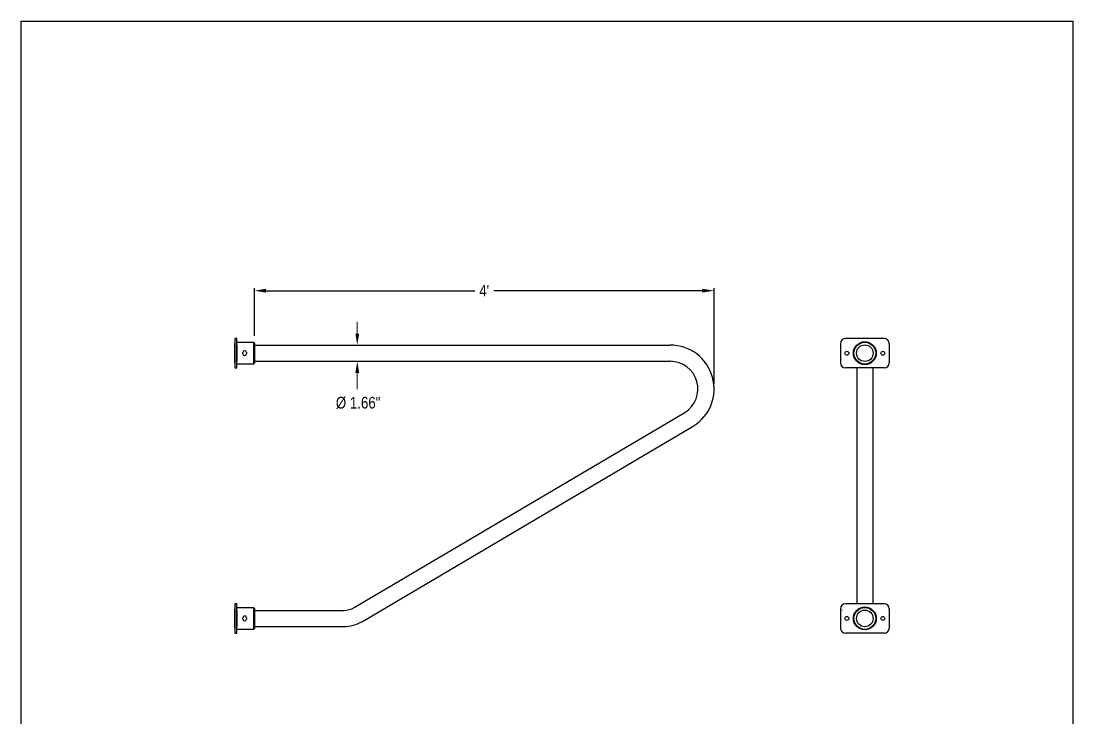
# Model space of a CAD drawing. Extents: x 536 to 1218, y -33 to 253.
# Drawn here: x 729.1 to 945.1, y 110 to 253 of the extents above; entities that cross this region are included whole.
import ezdxf

# ---------------------------------------------------------------- set-up
doc = ezdxf.new("R2010")
doc.units = 0
doc.header["$LTSCALE"] = 5
doc.header["$MEASUREMENT"] = 0
doc.layers.get('0').update_dxf_attribs({"linetype": 'CONTINUOUS'})
doc.layers.add('AM_5', color=7, linetype='CONTINUOUS', lineweight=15)
doc.styles.add('ZZ-DIMENSIONS', font='ARIALN.TTF', dxfattribs={"height": 2.38})
doc.dimstyles.new('ZZ-DIM$0', dxfattribs={"dimtxt": 2.38, "dimasz": 2.38, "dimexe": 0.5, "dimexo": 1.5, "dimgap": 1, "dimtad": 1, "dimzin": 0, "dimdsep": 46, "dimtxsty": 'ZZ-DIMENSIONS', "dimcen": 1, "dimclrd": 256, "dimclre": 256, "dimclrt": 256, "dimadec": 0, "dimazin": 0, "dimtfac": 1, "dimtdec": 4, "dimtofl": 0, "dimtmove": 0, "dimatfit": 3, "dimfxl": 0, "dimtolj": 1, "dimtzin": 0, "dimarcsym": 0})

# ---------------------------------------------------------------- blocks, each defined once
blk = doc.blocks.new('*D78')
at = {"layer": 'AM_5', "lineweight": -2}
for p, q in [((777.08, 188.37), (777.08, 198.15)), ((779.46, 197.65), (822.32, 197.65)), ((869.07, 197.65), (826.2, 197.65)), ((871.45, 178.56), (871.45, 198.15))]:
    blk.add_line(p, q, dxfattribs=at)
at = {"layer": 'AM_5'}
for points in [[(779.46, 198.05), (779.46, 197.26), (777.08, 197.65)], [(869.07, 198.05), (869.07, 197.26), (871.45, 197.65)]]:
    blk.add_solid(points, dxfattribs=at)
at = {"layer": 'AM_5', "insert": (824.26, 197.65), "char_height": 2.38, "attachment_point": 5, "style": 'ZZ-DIMENSIONS'}
blk.add_mtext("\\A1;4'", dxfattribs=at)

msp = doc.modelspace()

# ---------------------------------------------------------------- linework, layer by layer
for p, q in [((729.148, 252.985), (945.148, 252.985)), ((729.148, -27.015), (729.148, 252.985)), ((945.148, 252.985), (945.148, -27.015)), ((773.456, 187.822), (773.076, 187.822)), ((773.076, 187.822), (773.076, 181.822)), ((773.076, 182.822), (773.076, 186.822)), ((773.456, 181.822), (773.456, 187.822)), ((773.456, 187.072), (776.876, 187.072)), ((773.456, 183.162), (773.456, 186.482)), ((773.456, 186.482), (773.456, 183.162)), ((776.876, 187.072), (777.076, 186.872)), ((776.876, 187.072), (776.876, 182.572)), ((777.076, 186.872), (777.076, 182.772)), ((777.076, 186.482), (862.464, 186.482)), ((897.416, 186.822), (897.416, 182.822)), ((906.416, 187.822), (898.416, 187.822)), ((907.416, 186.822), (907.416, 182.822)), ((774.701, 184.697), (774.701, 184.947)), ((775.451, 184.947), (775.451, 184.697)), ((773.076, 181.822), (773.456, 181.822)), ((776.876, 182.572), (773.456, 182.572)), ((777.076, 182.772), (776.876, 182.572)), ((777.076, 183.162), (862.464, 183.162)), ((906.416, 181.822), (898.416, 181.822)), ((900.756, 181.822), (900.756, 133.392)), ((904.076, 181.822), (904.076, 133.392)), ((797.57, 132.653), (865.479, 172.684)), ((799.256, 129.793), (867.165, 169.824)), ((773.456, 133.392), (773.076, 133.392)), ((773.076, 133.392), (773.076, 127.392)), ((773.076, 128.392), (773.076, 132.392)), ((773.456, 127.392), (773.456, 133.392)), ((773.456, 132.642), (776.876, 132.642)), ((773.456, 132.052), (773.456, 128.732)), ((776.876, 132.642), (777.076, 132.442)), ((776.876, 132.642), (776.876, 128.142)), ((777.076, 132.442), (777.076, 128.342)), ((777.076, 132.052), (795.366, 132.052)), ((897.416, 132.392), (897.416, 128.392)), ((906.416, 133.392), (898.416, 133.392)), ((907.416, 132.392), (907.416, 128.392)), ((774.701, 130.267), (774.701, 130.517)), ((775.451, 130.517), (775.451, 130.267)), ((776.876, 128.142), (773.456, 128.142)), ((777.076, 128.342), (776.876, 128.142)), ((777.076, 128.732), (795.366, 128.732)), ((773.076, 127.392), (773.456, 127.392)), ((906.416, 127.392), (898.416, 127.392))]:
    msp.add_line(p, q)
for centre, radius in [((902.416, 184.822), 2.35), ((902.416, 184.822), 2.25), ((902.416, 184.822), 1.7), ((898.728, 184.822), 0.403), ((906.103, 184.822), 0.403), ((902.416, 130.392), 2.35), ((902.416, 130.392), 2.25), ((902.416, 130.392), 1.7), ((898.728, 130.392), 0.403), ((906.103, 130.392), 0.403)]:
    msp.add_circle(centre, radius)
for centre, radius, start, end in [((862.464, 177.49), 8.992, 301.51603, 90), ((898.416, 186.822), 1, 90, 180), ((906.416, 186.822), 1, 360, 90), ((775.076, 184.947), 0.375, 0, 180), ((775.076, 184.697), 0.375, 180, 0), ((862.464, 177.49), 5.672, 301.51603, 90), ((898.416, 182.822), 1, 180, 270), ((906.416, 182.822), 1, 270, 360), ((795.366, 136.392), 4.34, 270, 300.51889), ((898.416, 132.392), 1, 90, 180), ((906.416, 132.392), 1, 360, 90), ((775.076, 130.517), 0.375, 0, 180), ((775.076, 130.267), 0.375, 180, 0), ((795.366, 136.392), 7.66, 270, 300.51889), ((898.416, 128.392), 1, 180, 270), ((906.416, 128.392), 1, 270, 360)]:
    msp.add_arc(centre, radius, start, end)
msp.add_solid([(897.577, 132.181), (897.715, 132.297), (897.994, 131.826)])
at = {"layer": 'AM_5'}
for p, q in [((798.19, 188.862), (798.19, 191.242)), ((778.576, 186.482), (798.69, 186.482)), ((778.576, 183.162), (798.69, 183.162)), ((798.19, 180.782), (798.19, 177.459))]:
    msp.add_line(p, q, dxfattribs=at)
for points in [[(797.793, 188.862), (798.586, 188.862), (798.19, 186.482)], [(797.793, 180.782), (798.586, 180.782), (798.19, 183.162)]]:
    msp.add_solid(points, dxfattribs=at)

# ---------------------------------------------------------------- texts
at = {"layer": 'AM_5', "insert": (798.37, 174.616), "char_height": 2.38, "attachment_point": 5, "style": 'ZZ-DIMENSIONS'}
msp.add_mtext('\\A1;%%C 1.66"', dxfattribs=at)

# ---------------------------------------------------------------- dimensions: what is measured, and where the dimension line sits
at = {"layer": 'AM_5'}
dim = msp.add_linear_dim(base=(871.445, 197.654), p1=(777.076, 186.872), p2=(871.445, 177.06), text="4'", dimstyle='ZZ-DIM$0', override={"dimtad": 0, "dimpost": ''}, dxfattribs=at)
dim.commit()
dim.dimension.update_dxf_attribs({"geometry": '*D78', "text_midpoint": (824.261, 197.654)})

doc.saveas('drawing.dxf')
